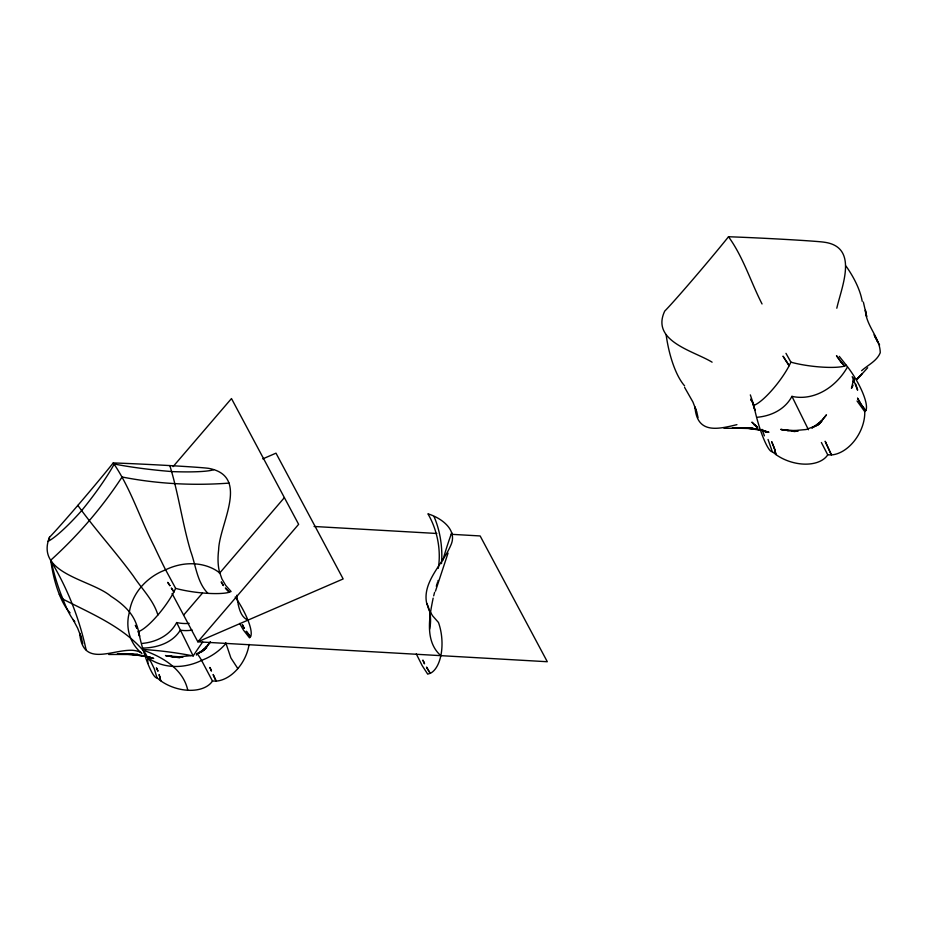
<?xml version="1.0" encoding="UTF-8"?>
<svg xmlns="http://www.w3.org/2000/svg" width="927" height="927" viewBox="0 0 927 927"><rect width="100%" height="100%" fill="white"/><g stroke="black" fill="none" stroke-linecap="round" stroke-linejoin="round"><path stroke-width="1.39" d="M147.799 663.465L147.799 657.799L145.261 653.048M853.767 378.436L853.361 381.727L853.894 378.274M196.42 655.099L196.547 654.195L206.698 647.625L201.541 651.217L206.454 646.895L202.387 651.449M853.883 378.228L851.461 388.343L853.095 385.226M433.152 598.124C429.317 616.768 424.636 641.496 440.846 655.656M836.803 308.216C841.6 286.791 859.387 246.791 824.01 242.179A57.717 1.054 2.9 0 0 785.076 239.398A57.717 1.054 2.9 0 0 728.506 236.744A57.717 1.495 -49.7 0 1 693.106 279.189A57.717 1.495 -49.7 0 1 664.717 311.101C650.511 341.217 693.778 350.916 712.098 362.179M433.685 595.864L434.612 592.318M436.316 586.246L437.509 582.411M435.47 591.159L448.042 553.106M437.88 581.206L438.135 580.453M113.245 462.921C130.823 488.344 139.977 518.772 154.137 546.13A93.72 4.67 66.6 0 0 165.168 568.981L175.643 588.355A34.415 6.454 6.7 0 0 229.096 592.307L231.09 591.507L225.736 585.47L221.947 578.969L219.525 572.075A93.72 44.311 -56.2 0 1 218.645 549.815C219.189 524.369 250.603 476.188 208.749 468.367A57.717 1.054 2.9 0 0 169.815 465.586A57.717 1.054 2.9 0 0 113.245 462.921A57.717 1.495 -49.7 0 1 77.845 505.377A57.717 1.495 -49.7 0 1 49.455 537.289C35.075 573.894 91.425 579.491 111.043 596.362A93.72 39.641 11.8 0 1 128.865 611.299C135.099 618.471 138.158 627.579 139.699 636.814A34.415 5.956 74.4 0 0 157.011 677.869L161.194 681.16A34.415 21.669 18.1 0 0 212.468 681.032L216.651 681.078A34.415 23.326 -61.1 0 0 249.085 644.392M175.643 588.355L173.65 592.388A34.415 8.1 -52.4 0 1 138.598 631.53M785.969 353.349L790.905 362.167L788.912 366.2A34.415 8.1 -52.4 0 1 753.871 405.342L754.96 410.626A34.415 5.956 74.4 0 0 772.284 451.681L776.467 454.972A34.415 21.669 18.1 0 0 827.741 454.844L831.913 454.89A34.415 23.326 -61.1 0 0 864.775 411.669L865.864 410.464A34.415 9.27 58.6 0 0 846.363 365.331L839.317 356.397M203.94 650.314L210.394 642.029M819.213 424.137L826.455 414.844L817.66 425.25L821.728 420.719L817.788 424.578M857.579 378.923L867.672 367.752M786.571 361.82L783.014 356.153L789.178 365.678L786.594 361.831M210.394 641.982L202.387 651.426M173.082 466.617L231.483 398.552L298.633 524.323L197.857 641.808L172.074 593.512M183.604 615.111L202.434 593.153M219.398 573.384L284.38 497.625M862.307 373.511L856.838 379.213L859.978 375.956M818.796 423.709L821.786 420.951L811.809 428.007L817.382 425.203L806.119 429.525L791.588 430.835L798.309 430.846L781.82 429.688L788.077 430.534M861.623 370.696C867.985 364.948 876.861 361.09 880.256 352.723C880.105 337.741 866.038 325.875 865.401 310.278L866.687 316.605L863.361 302.051M196.976 653.952L202.109 651.38L196.976 653.952A93.72 4.67 66.6 0 1 201.263 659.815L212.468 681.032M262.781 458.877L275.991 453.164L343.152 578.946L197.857 641.808L547.301 661.727L480.14 535.945L451.264 534.3M846.363 365.331L844.358 366.119A34.415 6.454 6.7 0 1 790.905 362.167M736.919 424.647C717.904 429.259 696.953 434.299 694.972 406.93L696.617 411.6L692.956 402.063L684.589 387.37M190.858 655.702L176.315 657.023L183.036 657.034L166.547 655.876L172.816 656.71M724.022 428.309L752.921 428.239M108.749 654.485L137.648 654.416M753.037 428.239L732.284 428.1L751.38 428.541L760.615 429.78L744.636 427.787L765.505 430.997L759.526 429.711L768.958 432.249L763.408 430.707M137.764 654.427L117.011 654.288L131.924 654.311L124.797 654.022L145.354 655.968M314.079 526.478L436.826 533.477M145.319 655.98L129.374 653.975L150.232 657.185M789.839 430.823L795.042 431.611M174.566 657.011L179.768 657.799M789.329 430.696L780.766 429.375L788.541 430.626M174.067 656.884L165.493 655.551L173.268 656.814M144.264 655.899L153.697 658.437L148.146 656.884M144.971 650.858C163.465 657.405 183.407 669.7 187.775 690.256M761.913 430.244L767.127 432.133L762.156 430.105M761.113 429.618L766.084 432.144L761.774 429.78M756.536 426.269L754.149 424.647L757.359 427.22M219.815 572.898L216.165 570.406A51.982 44.415 -28.1 0 0 165.597 569.815L160.985 571.774A51.982 44.415 -28.1 0 0 129.386 612.017L128.424 616.478A51.982 44.415 -28.1 0 0 141.958 653.535M147.393 657.324L151.043 659.815A51.982 44.415 -28.1 0 0 201.599 660.406L206.211 658.448A51.982 44.415 -28.1 0 0 225.921 643.477M247.915 620.151C241.437 617.278 239.467 610.117 238.054 603.801M207.938 593.361C197.127 582.62 195.829 565.273 190.695 551.368C182.295 523.141 178.529 493.57 169.815 465.586M757.568 427.37L751.901 422.144L757.614 427.984M728.506 236.744C743.245 257.022 750.685 281.762 762.04 303.963M247.486 633.048L246.211 631.206L250.591 636.652A34.415 9.27 58.6 0 0 235.191 596.988M247.497 633.037L250.452 636.803L249.514 637.846L243.5 630.163L239.606 623.419M864.775 411.669L857.035 400.974M146.918 656.71L150.892 661.797L154.288 668.773L157.011 677.869M59.316 594.392L62.978 599.143A60.915 14.241 78.1 0 0 74.786 621.6M237.833 668.599L230.881 657.927L225.771 642.793M144.67 652.226C123.581 626.826 91.646 613.917 62.978 599.143A60.915 15.504 76.1 0 1 51.17 561.044M77.845 505.377C95.296 529.699 115.724 551.913 133.418 576.142C141.727 588.796 153.65 600.302 157.88 615.018M876.826 340.29L879.596 344.948M808.448 429.746L791.936 396.35A57.717 46.941 -67.3 0 0 847.405 367.127M202.654 642.04A394.149 336.791 -28.1 0 0 193.175 655.934L176.663 622.538A57.717 44.392 25.6 0 1 142.248 643.431M874.868 336.64L878.228 342.666L874.022 334.844M73.221 619.885L77.683 628.251L81.344 637.788L79.71 633.106C82.503 667.707 111.541 649.456 132.468 650.279A93.72 44.311 -56.2 0 1 141.31 652.643M821.392 442.515L827.741 454.844M750.325 394.89L753.871 405.342M768.043 439.479L772.284 451.681M762.006 429.363L764.404 435.817M852.214 376.652L857.626 390.186L855.806 384.207M416.293 653.929L422.156 665.563L427.706 674.149L430.58 673.176A34.415 17.636 85.6 0 0 438.459 622.469L432.527 615.713L428.645 609.109L426.559 602.631A93.72 48.471 -21.7 0 1 428.68 584.045C434.114 570.163 444.786 559.178 450.684 545.539C458.205 529.804 441.055 517.811 427.926 513.825A57.717 38.181 77.4 0 1 438.286 568.332M754.821 409.943L752.504 402.318L750.615 399.143L752.492 402.283L754.833 409.977M139.56 636.131L138.216 631.322L139.56 636.165M696.861 412.26L698.043 417.637M81.298 637.104L82.77 643.825M237.81 602.701L236.802 595.238M791.936 396.35A57.717 44.392 25.6 0 1 757.51 417.243M684.601 385.852A57.717 20.174 81.4 0 1 666.142 334.786M846.038 266.119A57.717 25.272 51.2 0 1 862.214 301.321M434.021 516.548A60.915 35.516 83.8 0 1 441.507 563.593M426.814 603.407A51.982 44.415 -28.1 0 1 429.641 629.132M442.897 560.221A394.149 336.791 -28.1 0 1 451.727 532.735M142.943 649.456A394.149 336.791 -28.1 0 1 193.175 655.934M192.19 630.093A60.915 44.542 -64.8 0 1 180.29 630.163A60.915 41.576 22.2 0 1 142.654 648.089M189.189 623.384A57.717 46.941 -67.3 0 1 176.663 622.538M86.107 649.827A394.149 336.791 -28.1 0 0 50.556 560.36A394.149 336.791 -28.1 0 0 122.074 476.988A394.149 336.791 -28.1 0 0 229.143 483.094M70.093 612.851A57.717 20.174 81.4 0 1 50.869 560.974M49.409 539.931A57.717 20.174 81.4 0 1 49.455 537.289M47.868 541.426A60.915 9.606 -50.2 0 0 81.309 511.009A60.915 9.085 -52.5 0 0 114.264 464.01A60.915 6.13 6.3 0 0 172.376 471.611A60.915 6.86 4.1 0 0 213.685 469.676M774.369 448.309L771.693 441.692L774.346 448.286M173.905 591.866L171.321 588.019L173.882 591.889M169.919 585.632L167.741 582.341L169.908 585.655M423.72 661.994L422.874 660.082L424.531 663.836L423.72 661.994M427.59 669.051L430.221 673.292L426.501 667.104L427.567 669.062M825.969 443.106L825.169 441.252L831.403 454.89L825.969 443.106M210.707 669.294L209.896 667.44L211.46 671.078L210.707 669.294M214.033 676.536L213.14 674.52L216.13 681.067L214.033 676.536M157.266 669.584L156.42 667.869L158.007 671.218L157.266 669.584M774.926 450.244L774.393 448.367L775.957 454.578L774.926 450.244M159.664 676.432L159.12 674.555L160.684 680.754L159.664 676.432M840.615 361.808L836.49 355.713L844.601 366.014L840.627 361.831M861.507 405.041L857.568 398.262L861.507 405.041M229.351 592.202L225.354 588.019L229.34 592.202M865.725 410.603L861.531 405.064L865.725 410.626M223.372 585.528L221.217 581.901L223.349 585.516M136.339 626.942L135.342 625.331L137.231 628.506L136.339 626.942M244.125 628.239L242.295 624.45L244.125 628.251"/></g></svg>
